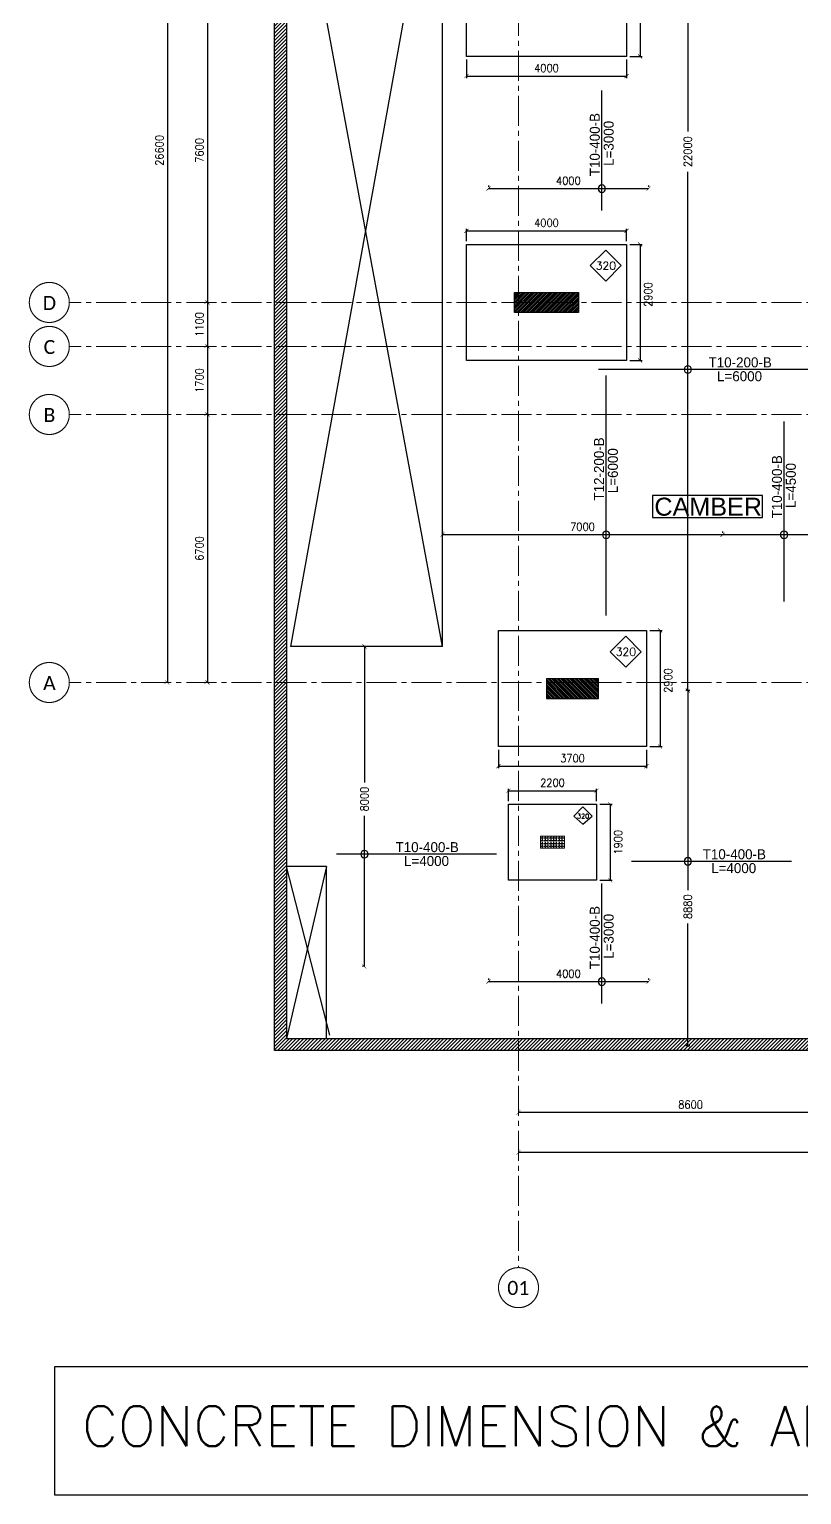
# Model space of a CAD drawing. Header units: millimetres. Extents: x -967280 to 3852, y 2833 to 1955156.
# Drawn here: x -653053 to -633752, y 466936 to 503565 of the extents above; entities that cross this region are included whole.
import ezdxf

# ---------------------------------------------------------------- set-up
doc = ezdxf.new("R2010")
doc.units = ezdxf.units.MM
doc.header["$LTSCALE"] = 1000
doc.header["$PDMODE"] = 35
doc.header["$PDSIZE"] = 25
for name, pattern in [('$0$DASHED2', [0.375, 0.25, -0.125]), ('Columns_Structural070816$0$CENTER2', [1.125, 0.75, -0.125, 0.125, -0.125]), ('HRZN_Line-Ptrn-Sold', [9144001.0, 9144000.0, -1])]:
    doc.linetypes.add(name, pattern=pattern)
for name, color, linetype in [('_N-DIM 3', 7, 'Continuous'), ('A-ANNO-TEXT-25', 7, 'Continuous'), ('B05-FIRST FLOOR PLAN$0$STR_ROOF RFT$0$S-SYMB', 30, 'Continuous'), ('R.C. footing', 4, 'Continuous'), ('S - BATH Hach', 1, 'Continuous'), ('S - col hach', 1, 'Continuous'), ('S - dot', 1, 'Continuous'), ('S -Beams', 2, 'Continuous'), ('S-TEXT', 2, 'Continuous'), ('SLAB', 210, 'Continuous'), ('st_cir_mesh', 2, 'Continuous')]:
    doc.layers.add(name, color=color, linetype=linetype)
for name, color, linetype, lineweight in [('A-AX-ATT-100', 7, 'HRZN_Line-Ptrn-Sold', 18), ('S - column', 6, 'Continuous', 60), ('ST-000-AXIS', 9, 'Columns_Structural070816$0$CENTER2', 9), ('ST-203-SLAB-TXT', 7, 'Continuous', 30), ('ST-RFT-BOT', 2, '$0$DASHED2', 30)]:
    doc.layers.add(name, color=color, linetype=linetype, lineweight=lineweight)
doc.styles.add('Arial', font='arial.ttf', dxfattribs={"height": 317.5})
doc.styles.add('B05-FIRST FLOOR PLAN$0$T25-100', font='STENCIL.shx', dxfattribs={"height": 250})
doc.styles.add('Calibri_2', font='calibri.ttf', dxfattribs={"height": 300})
doc.styles.add('ROMANC', font='romanc.shx')
doc.styles.add('TUNELNO', font='romans.shx', dxfattribs={"width": 0.9})
doc.dimstyles.new('Copy(2) of DSEC', dxfattribs={"dimtxt": 200, "dimasz": 100, "dimexe": 50, "dimexo": 80, "dimgap": 100, "dimtad": 1, "dimdec": 0, "dimrnd": 5, "dimzin": 0, "dimdsep": 46, "dimtxsty": 'TUNELNO', "dimblk": 'ARCHTICK', "dimcen": 0.09, "dimclrd": 1, "dimclre": 1, "dimclrt": 3, "dimadec": 0, "dimazin": 0, "dimtfac": 0.78125, "dimtdec": 0, "dimtix": 1, "dimtmove": 2, "dimatfit": 3, "dimldrblk": 'ARCHTICK', "dimfxl": 1, "dimtolj": 1, "dimtzin": 0, "dimarcsym": 0})

# ---------------------------------------------------------------- blocks, each defined once
blk = doc.blocks.new('_ArchTick')
at = {"color": 0, "linetype": 'ByBlock', "const_width": 0.15}
blk.add_lwpolyline([(-0.5, -0.5), (0.5, 0.5)], dxfattribs=at)
blk = doc.blocks.new('*D1046')
at = {"layer": '_N-DIM 3', "color": 1, "linetype": 'Continuous', "lineweight": -2, "ltscale": 30, "transparency": 16777216}
for p, q in [((-636550, 509038), (-636648, 509038)), ((-636598, 509038), (-636598, 501009)), ((-636598, 487037), (-636598, 500003)), ((-636550, 487037), (-636648, 487037))]:
    blk.add_line(p, q, dxfattribs=at)
at = {"layer": 'Defpoints', "color": 0, "linetype": 'Continuous', "ltscale": 30, "transparency": 16777216}
for p in [(-636470, 509038), (-636598, 487037), (-636470, 487037)]:
    blk.add_point(p, dxfattribs=at)
at = {"layer": '_N-DIM 3', "color": 1, "linetype": 'Continuous', "lineweight": -2, "ltscale": 30, "transparency": 16777216, "xscale": 100, "yscale": 100, "zscale": 100}
for p, rotation in [((-636598, 509038), 90), ((-636598, 487037), 270)]:
    blk.add_blockref('_ArchTick', p, dxfattribs=dict(at, rotation=rotation))
at = {"layer": '_N-DIM 3', "color": 3, "linetype": 'Continuous', "ltscale": 30, "transparency": 16777216, "insert": (-636598, 500506), "char_height": 200, "attachment_point": 5, "rotation": 90, "style": 'TUNELNO'}
blk.add_mtext('\\A1;22000', dxfattribs=at)
blk = doc.blocks.new('A$C46269fcd new')
at = {"layer": 'S - BATH Hach', "ltscale": 30, "transparency": 33554483}
h = blk.add_hatch(dxfattribs=at)
h.set_pattern_fill('ANSI31', color=1, scale=20)
h.set_pattern_definition([(45, (643184.17, -484711.8), (-44.9012806, 44.9012806), [])])
h.paths.add_polyline_path([(47835, 35800), (47835, -9200), (-6100, -9200), (-6100, 35800), (-5800, 35800), (-5800, -8900), (47535, -8900), (47535, 35800)])
at = {"layer": 'S - col hach', "true_color": 0xcd6928}
h = blk.add_hatch(dxfattribs=at)
h.set_pattern_fill('ANGLE', color=32, scale=10, angle=90)
h.set_pattern_definition([(90, (-414260.14, -510339.72), (-69.85, 4e-15), [50.8, -19.05]), (180, (-414260.14, -510339.72), (-9e-15, -69.85), [50.8, -19.05])])
h.paths.add_polyline_path([(550, -3843), (550, -4143), (1150, -4143), (1150, -3843)])
at = {"layer": 'R.C. footing', "color": 4, "ltscale": 30}
blk.add_lwpolyline([(47835, 35800), (47835, -9200), (-6100, -9200), (-6100, 35800), (-5800, 35800), (-5800, -8900), (47535, -8900), (47535, 35800)], close=True, dxfattribs=at)
at = {"layer": 'S - column', "lineweight": 15}
blk.add_lwpolyline([(550, -3843), (550, -4143), (1150, -4143), (1150, -3843)], close=True, dxfattribs=at)
blk = doc.blocks.new('FROM FOUNDATION TO UPPER LOWER BASEMENT_COLUMNS(new2)')
at = {"layer": 'S - col hach'}
h = blk.add_hatch(dxfattribs=at)
h.set_pattern_fill('ANSI31', color=256, scale=10)
h.set_pattern_definition([(45, (193250.144, -596912.31), (-22.4506403, 22.4506403), [])])
h.paths.add_polyline_path([(418399, 620190), (416799, 620190), (416799, 619690), (418399, 619690)])
h = blk.add_hatch(dxfattribs=at)
h.set_pattern_fill('ANSI31', color=256, scale=10, angle=-90)
h.set_pattern_definition([(315, (-789353.163, 834788.448), (22.4506403, 22.4506403), [])])
h.paths.add_polyline_path([(417599, 610040), (418899, 610040), (418899, 610540), (417599, 610540)])
at = {"layer": 'S - column', "lineweight": 15}
for points in [[(418399, 619690), (416799, 619690), (416799, 620190), (418399, 620190)], [(417599, 610040), (417599, 610540), (418899, 610540), (418899, 610040)]]:
    blk.add_lwpolyline(points, close=True, dxfattribs=at)
at = {"layer": 'ST-RFT-BOT', "color": 7, "linetype": 'Continuous', "ltscale": 30}
for points in [[(418399, 620190), (418399, 619690), (416799, 619690), (416799, 620190)], [(417599, 610540), (417599, 610040), (418899, 610040), (418899, 610540)]]:
    blk.add_lwpolyline(points, dxfattribs=at)
blk = doc.blocks.new('*D1095')
at = {"layer": '_N-DIM 3', "color": 1, "linetype": 'Continuous', "lineweight": -2, "ltscale": 30, "transparency": 16777216}
for p, q in [((-641329, 485557), (-641329, 485095)), ((-637629, 485557), (-637629, 485095)), ((-641329, 485145), (-637629, 485145))]:
    blk.add_line(p, q, dxfattribs=at)
at = {"layer": 'Defpoints', "color": 0, "linetype": 'Continuous', "ltscale": 30, "transparency": 16777216}
for p in [(-641329, 485637), (-637629, 485637), (-637629, 485145)]:
    blk.add_point(p, dxfattribs=at)
at = {"layer": '_N-DIM 3', "color": 1, "linetype": 'Continuous', "lineweight": -2, "ltscale": 30, "transparency": 16777216, "xscale": 100, "yscale": 100, "zscale": 100, "rotation": 180}
blk.add_blockref('_ArchTick', (-641329, 485145), dxfattribs=at)
at = {"layer": '_N-DIM 3', "color": 1, "linetype": 'Continuous', "lineweight": -2, "ltscale": 30, "transparency": 16777216, "xscale": 100, "yscale": 100, "zscale": 100}
blk.add_blockref('_ArchTick', (-637629, 485145), dxfattribs=at)
at = {"layer": '_N-DIM 3', "color": 3, "linetype": 'Continuous', "ltscale": 30, "transparency": 16777216, "insert": (-639479, 485345), "char_height": 200, "attachment_point": 5, "style": 'TUNELNO'}
blk.add_mtext('\\A1;3700', dxfattribs=at)
blk = doc.blocks.new('*D1412')
at = {"layer": '_N-DIM 3', "color": 1, "linetype": 'Continuous', "lineweight": -2, "ltscale": 30, "transparency": 16777216}
for p, q in [((-637549, 488537), (-637240, 488537)), ((-637290, 488537), (-637290, 485637)), ((-637549, 485637), (-637240, 485637))]:
    blk.add_line(p, q, dxfattribs=at)
at = {"layer": 'Defpoints', "color": 0, "linetype": 'Continuous', "ltscale": 30, "transparency": 16777216}
for p in [(-637629, 488537), (-637629, 485637), (-637290, 485637)]:
    blk.add_point(p, dxfattribs=at)
at = {"layer": '_N-DIM 3', "color": 1, "linetype": 'Continuous', "lineweight": -2, "ltscale": 30, "transparency": 16777216, "xscale": 100, "yscale": 100, "zscale": 100}
for p, rotation in [((-637290, 488537), 90), ((-637290, 485637), 270)]:
    blk.add_blockref('_ArchTick', p, dxfattribs=dict(at, rotation=rotation))
at = {"layer": '_N-DIM 3', "color": 3, "linetype": 'Continuous', "ltscale": 30, "transparency": 16777216, "insert": (-637090, 487287), "char_height": 200, "attachment_point": 5, "rotation": 90, "style": 'TUNELNO'}
blk.add_mtext('\\A1;2900', dxfattribs=at)
blk = doc.blocks.new('*D1413')
at = {"layer": '_N-DIM 3', "color": 1, "linetype": 'Continuous', "lineweight": -2, "ltscale": 30, "transparency": 16777216}
for p, q in [((-642129, 498267), (-642129, 498577)), ((-642129, 498527), (-638129, 498527)), ((-638129, 498267), (-638129, 498577))]:
    blk.add_line(p, q, dxfattribs=at)
at = {"layer": 'Defpoints', "color": 0, "linetype": 'Continuous', "ltscale": 30, "transparency": 16777216}
for p in [(-638129, 498527), (-642129, 498187), (-638129, 498187)]:
    blk.add_point(p, dxfattribs=at)
at = {"layer": '_N-DIM 3', "color": 1, "linetype": 'Continuous', "lineweight": -2, "ltscale": 30, "transparency": 16777216, "xscale": 100, "yscale": 100, "zscale": 100, "rotation": 180}
blk.add_blockref('_ArchTick', (-642129, 498527), dxfattribs=at)
at = {"layer": '_N-DIM 3', "color": 1, "linetype": 'Continuous', "lineweight": -2, "ltscale": 30, "transparency": 16777216, "xscale": 100, "yscale": 100, "zscale": 100}
blk.add_blockref('_ArchTick', (-638129, 498527), dxfattribs=at)
at = {"layer": '_N-DIM 3', "color": 3, "linetype": 'Continuous', "ltscale": 30, "transparency": 16777216, "insert": (-640129, 498727), "char_height": 200, "attachment_point": 5, "style": 'TUNELNO'}
blk.add_mtext('\\A1;4000', dxfattribs=at)
blk = doc.blocks.new('*D1414')
at = {"layer": '_N-DIM 3', "color": 1, "linetype": 'Continuous', "lineweight": -2, "ltscale": 30, "transparency": 16777216}
for p, q in [((-638049, 498187), (-637740, 498187)), ((-637790, 498187), (-637790, 495287)), ((-638049, 495287), (-637740, 495287))]:
    blk.add_line(p, q, dxfattribs=at)
at = {"layer": 'Defpoints', "color": 0, "linetype": 'Continuous', "ltscale": 30, "transparency": 16777216}
for p in [(-638129, 498187), (-638129, 495287), (-637790, 495287)]:
    blk.add_point(p, dxfattribs=at)
at = {"layer": '_N-DIM 3', "color": 1, "linetype": 'Continuous', "lineweight": -2, "ltscale": 30, "transparency": 16777216, "xscale": 100, "yscale": 100, "zscale": 100}
for p, rotation in [((-637790, 498187), 90), ((-637790, 495287), 270)]:
    blk.add_blockref('_ArchTick', p, dxfattribs=dict(at, rotation=rotation))
at = {"layer": '_N-DIM 3', "color": 3, "linetype": 'Continuous', "ltscale": 30, "transparency": 16777216, "insert": (-637590, 496937), "char_height": 200, "attachment_point": 5, "rotation": 90, "style": 'TUNELNO'}
blk.add_mtext('\\A1;2900', dxfattribs=at)
blk = doc.blocks.new('*D1096')
at = {"layer": '_N-DIM 3', "color": 1, "linetype": 'Continuous', "lineweight": -2, "ltscale": 30, "transparency": 16777216}
for p, q in [((-642129, 502807), (-642129, 502346)), ((-638129, 502807), (-638129, 502346)), ((-642129, 502396), (-638129, 502396))]:
    blk.add_line(p, q, dxfattribs=at)
at = {"layer": 'Defpoints', "color": 0, "linetype": 'Continuous', "ltscale": 30, "transparency": 16777216}
for p in [(-642129, 502887), (-638129, 502887), (-638129, 502396)]:
    blk.add_point(p, dxfattribs=at)
at = {"layer": '_N-DIM 3', "color": 1, "linetype": 'Continuous', "lineweight": -2, "ltscale": 30, "transparency": 16777216, "xscale": 100, "yscale": 100, "zscale": 100, "rotation": 180}
blk.add_blockref('_ArchTick', (-642129, 502396), dxfattribs=at)
at = {"layer": '_N-DIM 3', "color": 1, "linetype": 'Continuous', "lineweight": -2, "ltscale": 30, "transparency": 16777216, "xscale": 100, "yscale": 100, "zscale": 100}
blk.add_blockref('_ArchTick', (-638129, 502396), dxfattribs=at)
at = {"layer": '_N-DIM 3', "color": 3, "linetype": 'Continuous', "ltscale": 30, "transparency": 16777216, "insert": (-640129, 502596), "char_height": 200, "attachment_point": 5, "style": 'TUNELNO'}
blk.add_mtext('\\A1;4000', dxfattribs=at)
blk = doc.blocks.new('*D1415')
at = {"layer": '_N-DIM 3', "color": 1, "linetype": 'Continuous', "lineweight": -2, "ltscale": 30, "transparency": 16777216}
for p, q in [((-638049, 505787), (-637740, 505787)), ((-637790, 505787), (-637790, 502887)), ((-638049, 502887), (-637740, 502887))]:
    blk.add_line(p, q, dxfattribs=at)
at = {"layer": 'Defpoints', "color": 0, "linetype": 'Continuous', "ltscale": 30, "transparency": 16777216}
for p in [(-638129, 505787), (-638129, 502887), (-637790, 502887)]:
    blk.add_point(p, dxfattribs=at)
at = {"layer": '_N-DIM 3', "color": 1, "linetype": 'Continuous', "lineweight": -2, "ltscale": 30, "transparency": 16777216, "xscale": 100, "yscale": 100, "zscale": 100}
for p, rotation in [((-637790, 505787), 90), ((-637790, 502887), 270)]:
    blk.add_blockref('_ArchTick', p, dxfattribs=dict(at, rotation=rotation))
at = {"layer": '_N-DIM 3', "color": 3, "linetype": 'Continuous', "ltscale": 30, "transparency": 16777216, "insert": (-637590, 504537), "char_height": 200, "attachment_point": 5, "rotation": 90, "style": 'TUNELNO'}
blk.add_mtext('\\A1;2900', dxfattribs=at)
blk = doc.blocks.new('*D1416')
at = {"layer": '_N-DIM 3', "color": 1, "linetype": 'Continuous', "lineweight": -2, "ltscale": 30, "transparency": 16777216}
for p, q in [((-641079, 484274), (-641079, 484583)), ((-641079, 484533), (-638879, 484533)), ((-638879, 484274), (-638879, 484583))]:
    blk.add_line(p, q, dxfattribs=at)
at = {"layer": 'Defpoints', "color": 0, "linetype": 'Continuous', "ltscale": 30, "transparency": 16777216}
for p in [(-638879, 484533), (-641079, 484194), (-638879, 484194)]:
    blk.add_point(p, dxfattribs=at)
at = {"layer": '_N-DIM 3', "color": 1, "linetype": 'Continuous', "lineweight": -2, "ltscale": 30, "transparency": 16777216, "xscale": 100, "yscale": 100, "zscale": 100, "rotation": 180}
blk.add_blockref('_ArchTick', (-641079, 484533), dxfattribs=at)
at = {"layer": '_N-DIM 3', "color": 1, "linetype": 'Continuous', "lineweight": -2, "ltscale": 30, "transparency": 16777216, "xscale": 100, "yscale": 100, "zscale": 100}
blk.add_blockref('_ArchTick', (-638879, 484533), dxfattribs=at)
at = {"layer": '_N-DIM 3', "color": 3, "linetype": 'Continuous', "ltscale": 30, "transparency": 16777216, "insert": (-639979, 484733), "char_height": 200, "attachment_point": 5, "style": 'TUNELNO'}
blk.add_mtext('\\A1;2200', dxfattribs=at)
blk = doc.blocks.new('*D1417')
at = {"layer": '_N-DIM 3', "color": 1, "linetype": 'Continuous', "lineweight": -2, "ltscale": 30, "transparency": 16777216}
for p, q in [((-638799, 484194), (-638490, 484194)), ((-638540, 484194), (-638540, 482294)), ((-638799, 482294), (-638490, 482294))]:
    blk.add_line(p, q, dxfattribs=at)
at = {"layer": 'Defpoints', "color": 0, "linetype": 'Continuous', "ltscale": 30, "transparency": 16777216}
for p in [(-638879, 484194), (-638879, 482294), (-638540, 482294)]:
    blk.add_point(p, dxfattribs=at)
at = {"layer": '_N-DIM 3', "color": 1, "linetype": 'Continuous', "lineweight": -2, "ltscale": 30, "transparency": 16777216, "xscale": 100, "yscale": 100, "zscale": 100}
for p, rotation in [((-638540, 484194), 90), ((-638540, 482294), 270)]:
    blk.add_blockref('_ArchTick', p, dxfattribs=dict(at, rotation=rotation))
at = {"layer": '_N-DIM 3', "color": 3, "linetype": 'Continuous', "ltscale": 30, "transparency": 16777216, "insert": (-638340, 483244), "char_height": 200, "attachment_point": 5, "rotation": 90, "style": 'TUNELNO'}
blk.add_mtext('\\A1;1900', dxfattribs=at)
blk = doc.blocks.new('*D1115')
at = {"layer": '_N-DIM 3', "color": 1, "linetype": 'Continuous', "lineweight": -2, "ltscale": 30, "transparency": 16777216}
for p, q in [((-636550, 487037), (-636648, 487037)), ((-636598, 487037), (-636598, 482050)), ((-636598, 478159), (-636598, 481215)), ((-636550, 478159), (-636648, 478159))]:
    blk.add_line(p, q, dxfattribs=at)
at = {"layer": 'Defpoints', "color": 0, "linetype": 'Continuous', "ltscale": 30, "transparency": 16777216}
for p in [(-636470, 487037), (-636598, 478159), (-636470, 478159)]:
    blk.add_point(p, dxfattribs=at)
at = {"layer": '_N-DIM 3', "color": 1, "linetype": 'Continuous', "lineweight": -2, "ltscale": 30, "transparency": 16777216, "xscale": 100, "yscale": 100, "zscale": 100}
for p, rotation in [((-636598, 487037), 90), ((-636598, 478159), 270)]:
    blk.add_blockref('_ArchTick', p, dxfattribs=dict(at, rotation=rotation))
at = {"layer": '_N-DIM 3', "color": 3, "linetype": 'Continuous', "ltscale": 30, "transparency": 16777216, "insert": (-636598, 481632), "char_height": 200, "attachment_point": 5, "rotation": 90, "style": 'TUNELNO'}
blk.add_mtext('\\A1;8880', dxfattribs=at)
blk = doc.blocks.new('*D1117')
at = {"layer": '_N-DIM 3', "color": 1, "linetype": 'Continuous', "lineweight": -2, "ltscale": 30, "transparency": 16777216}
for p, q in [((-644709, 488137), (-644729, 488137)), ((-644679, 488137), (-644679, 484740)), ((-644679, 480137), (-644679, 483906)), ((-644709, 480137), (-644729, 480137))]:
    blk.add_line(p, q, dxfattribs=at)
at = {"layer": 'Defpoints', "color": 0, "linetype": 'Continuous', "ltscale": 30, "transparency": 16777216}
for p in [(-644679, 488137), (-644629, 488137), (-644629, 480137)]:
    blk.add_point(p, dxfattribs=at)
at = {"layer": '_N-DIM 3', "color": 1, "linetype": 'Continuous', "lineweight": -2, "ltscale": 30, "transparency": 16777216, "xscale": 100, "yscale": 100, "zscale": 100}
for p, rotation in [((-644679, 488137), 90), ((-644679, 480137), 270)]:
    blk.add_blockref('_ArchTick', p, dxfattribs=dict(at, rotation=rotation))
at = {"layer": '_N-DIM 3', "color": 3, "linetype": 'Continuous', "ltscale": 30, "transparency": 16777216, "insert": (-644679, 484323), "char_height": 200, "attachment_point": 5, "rotation": 90, "style": 'TUNELNO'}
blk.add_mtext('\\A1;8000', dxfattribs=at)
blk = doc.blocks.new('*D1121')
at = {"layer": '_N-DIM 3', "color": 1, "linetype": 'Continuous', "lineweight": -2, "ltscale": 30, "transparency": 16777216}
for p, q in [((-635729, 491010), (-635729, 490980)), ((-629729, 490930), (-635729, 490930)), ((-629729, 491010), (-629729, 490980))]:
    blk.add_line(p, q, dxfattribs=at)
at = {"layer": 'Defpoints', "color": 0, "linetype": 'Continuous', "ltscale": 30, "transparency": 16777216}
for p in [(-635729, 490930), (-635729, 490930), (-629729, 490930)]:
    blk.add_point(p, dxfattribs=at)
at = {"layer": '_N-DIM 3', "color": 1, "linetype": 'Continuous', "lineweight": -2, "ltscale": 30, "transparency": 16777216, "xscale": 100, "yscale": 100, "zscale": 100, "rotation": 180}
blk.add_blockref('_ArchTick', (-635729, 490930), dxfattribs=at)
at = {"layer": '_N-DIM 3', "color": 1, "linetype": 'Continuous', "lineweight": -2, "ltscale": 30, "transparency": 16777216, "xscale": 100, "yscale": 100, "zscale": 100}
blk.add_blockref('_ArchTick', (-629729, 490930), dxfattribs=at)
at = {"layer": '_N-DIM 3', "color": 3, "linetype": 'Continuous', "ltscale": 30, "transparency": 16777216, "insert": (-632729, 491130), "char_height": 200, "attachment_point": 5, "style": 'TUNELNO'}
blk.add_mtext('\\A1;6000', dxfattribs=at)
blk = doc.blocks.new('*D1122')
at = {"layer": '_N-DIM 3', "color": 1, "linetype": 'Continuous', "lineweight": -2, "ltscale": 30, "transparency": 16777216}
for p, q in [((-642729, 491010), (-642729, 490980)), ((-635729, 490930), (-642729, 490930)), ((-635729, 491010), (-635729, 490980))]:
    blk.add_line(p, q, dxfattribs=at)
at = {"layer": 'Defpoints', "color": 0, "linetype": 'Continuous', "ltscale": 30, "transparency": 16777216}
for p in [(-642729, 490930), (-642729, 490930), (-635729, 490930)]:
    blk.add_point(p, dxfattribs=at)
at = {"layer": '_N-DIM 3', "color": 1, "linetype": 'Continuous', "lineweight": -2, "ltscale": 30, "transparency": 16777216, "xscale": 100, "yscale": 100, "zscale": 100, "rotation": 180}
blk.add_blockref('_ArchTick', (-642729, 490930), dxfattribs=at)
at = {"layer": '_N-DIM 3', "color": 1, "linetype": 'Continuous', "lineweight": -2, "ltscale": 30, "transparency": 16777216, "xscale": 100, "yscale": 100, "zscale": 100}
blk.add_blockref('_ArchTick', (-635729, 490930), dxfattribs=at)
at = {"layer": '_N-DIM 3', "color": 3, "linetype": 'Continuous', "ltscale": 30, "transparency": 16777216, "insert": (-639229, 491130), "char_height": 200, "attachment_point": 5, "style": 'TUNELNO'}
blk.add_mtext('\\A1;7000', dxfattribs=at)
blk = doc.blocks.new('*D1123')
at = {"layer": '_N-DIM 3', "color": 1, "linetype": 'Continuous', "lineweight": -2, "ltscale": 30, "transparency": 16777216}
for p, q in [((-641582, 499661), (-641582, 499631)), ((-637582, 499661), (-637582, 499631)), ((-637582, 499581), (-641582, 499581))]:
    blk.add_line(p, q, dxfattribs=at)
at = {"layer": 'Defpoints', "color": 0, "linetype": 'Continuous', "ltscale": 30, "transparency": 16777216}
for p in [(-641582, 499581), (-641582, 499581), (-637582, 499581)]:
    blk.add_point(p, dxfattribs=at)
at = {"layer": '_N-DIM 3', "color": 1, "linetype": 'Continuous', "lineweight": -2, "ltscale": 30, "transparency": 16777216, "xscale": 100, "yscale": 100, "zscale": 100, "rotation": 180}
blk.add_blockref('_ArchTick', (-641582, 499581), dxfattribs=at)
at = {"layer": '_N-DIM 3', "color": 1, "linetype": 'Continuous', "lineweight": -2, "ltscale": 30, "transparency": 16777216, "xscale": 100, "yscale": 100, "zscale": 100}
blk.add_blockref('_ArchTick', (-637582, 499581), dxfattribs=at)
at = {"layer": '_N-DIM 3', "color": 3, "linetype": 'Continuous', "ltscale": 30, "transparency": 16777216, "insert": (-639582, 499781), "char_height": 200, "attachment_point": 5, "style": 'TUNELNO'}
blk.add_mtext('\\A1;4000', dxfattribs=at)
blk = doc.blocks.new('*D1124')
at = {"layer": '_N-DIM 3', "color": 1, "linetype": 'Continuous', "lineweight": -2, "ltscale": 30, "transparency": 16777216}
for p, q in [((-641582, 479839), (-641582, 479809)), ((-637582, 479759), (-641582, 479759)), ((-637582, 479839), (-637582, 479809))]:
    blk.add_line(p, q, dxfattribs=at)
at = {"layer": 'Defpoints', "color": 0, "linetype": 'Continuous', "ltscale": 30, "transparency": 16777216}
for p in [(-641582, 479759), (-641582, 479759), (-637582, 479759)]:
    blk.add_point(p, dxfattribs=at)
at = {"layer": '_N-DIM 3', "color": 1, "linetype": 'Continuous', "lineweight": -2, "ltscale": 30, "transparency": 16777216, "xscale": 100, "yscale": 100, "zscale": 100, "rotation": 180}
blk.add_blockref('_ArchTick', (-641582, 479759), dxfattribs=at)
at = {"layer": '_N-DIM 3', "color": 1, "linetype": 'Continuous', "lineweight": -2, "ltscale": 30, "transparency": 16777216, "xscale": 100, "yscale": 100, "zscale": 100}
blk.add_blockref('_ArchTick', (-637582, 479759), dxfattribs=at)
at = {"layer": '_N-DIM 3', "color": 3, "linetype": 'Continuous', "ltscale": 30, "transparency": 16777216, "insert": (-639582, 479959), "char_height": 200, "attachment_point": 5, "style": 'TUNELNO'}
blk.add_mtext('\\A1;4000', dxfattribs=at)
blk = doc.blocks.new('Grid - HRZN_G-Datm-Grid-Head-1554275-FIRST FLOOR FFL_1_')
at = {"layer": 'A-AX-ATT-100'}
blk.add_circle((0, 0), 5, dxfattribs=at)
blk = doc.blocks.new('*D1508')
at = {"layer": '_N-DIM 3', "color": 1, "linetype": 'Continuous', "lineweight": -2, "ltscale": 30, "transparency": 16777216}
for p, q in [((509045, 727540), (509075, 727540)), ((509125, 727540), (509125, 719940)), ((509045, 719940), (509075, 719940))]:
    blk.add_line(p, q, dxfattribs=at)
at = {"layer": 'Defpoints', "color": 0, "linetype": 'Continuous', "ltscale": 30, "transparency": 16777216}
for p in [(509125, 727540), (509125, 719940), (509125, 719940)]:
    blk.add_point(p, dxfattribs=at)
at = {"layer": '_N-DIM 3', "color": 1, "linetype": 'Continuous', "lineweight": -2, "ltscale": 30, "transparency": 16777216, "xscale": 100, "yscale": 100, "zscale": 100}
for p, rotation in [((509125, 727540), 90), ((509125, 719940), 270)]:
    blk.add_blockref('_ArchTick', p, dxfattribs=dict(at, rotation=rotation))
at = {"layer": '_N-DIM 3', "color": 3, "linetype": 'Continuous', "ltscale": 30, "transparency": 16777216, "insert": (508925, 723740), "char_height": 200, "attachment_point": 5, "rotation": 90, "style": 'TUNELNO'}
blk.add_mtext('\\A1;7600', dxfattribs=at)
blk = doc.blocks.new('*D1509')
at = {"layer": '_N-DIM 3', "color": 1, "linetype": 'Continuous', "lineweight": -2, "ltscale": 30, "transparency": 16777216}
for p, q in [((509045, 719940), (509075, 719940)), ((509125, 719940), (509125, 718840)), ((509045, 718840), (509075, 718840))]:
    blk.add_line(p, q, dxfattribs=at)
at = {"layer": 'Defpoints', "color": 0, "linetype": 'Continuous', "ltscale": 30, "transparency": 16777216}
for p in [(509125, 719940), (509125, 718840), (509125, 718840)]:
    blk.add_point(p, dxfattribs=at)
at = {"layer": '_N-DIM 3', "color": 1, "linetype": 'Continuous', "lineweight": -2, "ltscale": 30, "transparency": 16777216, "xscale": 100, "yscale": 100, "zscale": 100}
for p, rotation in [((509125, 719940), 90), ((509125, 718840), 270)]:
    blk.add_blockref('_ArchTick', p, dxfattribs=dict(at, rotation=rotation))
at = {"layer": '_N-DIM 3', "color": 3, "linetype": 'Continuous', "ltscale": 30, "transparency": 16777216, "insert": (508925, 719390), "char_height": 200, "attachment_point": 5, "rotation": 90, "style": 'TUNELNO'}
blk.add_mtext('\\A1;1100', dxfattribs=at)
blk = doc.blocks.new('*D1510')
at = {"layer": '_N-DIM 3', "color": 1, "linetype": 'Continuous', "lineweight": -2, "ltscale": 30, "transparency": 16777216}
for p, q in [((509045, 718840), (509075, 718840)), ((509125, 718840), (509125, 717140)), ((509045, 717140), (509075, 717140))]:
    blk.add_line(p, q, dxfattribs=at)
at = {"layer": 'Defpoints', "color": 0, "linetype": 'Continuous', "ltscale": 30, "transparency": 16777216}
for p in [(509125, 718840), (509125, 717140), (509125, 717140)]:
    blk.add_point(p, dxfattribs=at)
at = {"layer": '_N-DIM 3', "color": 1, "linetype": 'Continuous', "lineweight": -2, "ltscale": 30, "transparency": 16777216, "xscale": 100, "yscale": 100, "zscale": 100}
for p, rotation in [((509125, 718840), 90), ((509125, 717140), 270)]:
    blk.add_blockref('_ArchTick', p, dxfattribs=dict(at, rotation=rotation))
at = {"layer": '_N-DIM 3', "color": 3, "linetype": 'Continuous', "ltscale": 30, "transparency": 16777216, "insert": (508925, 717990), "char_height": 200, "attachment_point": 5, "rotation": 90, "style": 'TUNELNO'}
blk.add_mtext('\\A1;1700', dxfattribs=at)
blk = doc.blocks.new('*D1511')
at = {"layer": '_N-DIM 3', "color": 1, "linetype": 'Continuous', "lineweight": -2, "ltscale": 30, "transparency": 16777216}
for p, q in [((509045, 717140), (509075, 717140)), ((509125, 717140), (509125, 710440)), ((509045, 710440), (509075, 710440))]:
    blk.add_line(p, q, dxfattribs=at)
at = {"layer": 'Defpoints', "color": 0, "linetype": 'Continuous', "ltscale": 30, "transparency": 16777216}
for p in [(509125, 717140), (509125, 710440), (509125, 710440)]:
    blk.add_point(p, dxfattribs=at)
at = {"layer": '_N-DIM 3', "color": 1, "linetype": 'Continuous', "lineweight": -2, "ltscale": 30, "transparency": 16777216, "xscale": 100, "yscale": 100, "zscale": 100}
for p, rotation in [((509125, 717140), 90), ((509125, 710440), 270)]:
    blk.add_blockref('_ArchTick', p, dxfattribs=dict(at, rotation=rotation))
at = {"layer": '_N-DIM 3', "color": 3, "linetype": 'Continuous', "ltscale": 30, "transparency": 16777216, "insert": (508925, 713790), "char_height": 200, "attachment_point": 5, "rotation": 90, "style": 'TUNELNO'}
blk.add_mtext('\\A1;6700', dxfattribs=at)
blk = doc.blocks.new('*D1512')
at = {"layer": '_N-DIM 3', "color": 1, "linetype": 'Continuous', "lineweight": -2, "ltscale": 30, "transparency": 16777216}
for p, q in [((508045, 737040), (508075, 737040)), ((508125, 737040), (508125, 710440)), ((508045, 710440), (508075, 710440))]:
    blk.add_line(p, q, dxfattribs=at)
at = {"layer": 'Defpoints', "color": 0, "linetype": 'Continuous', "ltscale": 30, "transparency": 16777216}
for p in [(508125, 737040), (508125, 710440), (508125, 710440)]:
    blk.add_point(p, dxfattribs=at)
at = {"layer": '_N-DIM 3', "color": 1, "linetype": 'Continuous', "lineweight": -2, "ltscale": 30, "transparency": 16777216, "xscale": 100, "yscale": 100, "zscale": 100}
for p, rotation in [((508125, 737040), 90), ((508125, 710440), 270)]:
    blk.add_blockref('_ArchTick', p, dxfattribs=dict(at, rotation=rotation))
at = {"layer": '_N-DIM 3', "color": 3, "linetype": 'Continuous', "ltscale": 30, "transparency": 16777216, "insert": (507925, 723740), "char_height": 200, "attachment_point": 5, "rotation": 90, "style": 'TUNELNO'}
blk.add_mtext('\\A1;26600', dxfattribs=at)
blk = doc.blocks.new('*D1519')
at = {"layer": '_N-DIM 3', "color": 1, "linetype": 'Continuous', "lineweight": -2, "ltscale": 30, "transparency": 16777216}
for p, q in [((516899, 699769), (516899, 699739)), ((525499, 699689), (516899, 699689)), ((525499, 699769), (525499, 699739))]:
    blk.add_line(p, q, dxfattribs=at)
at = {"layer": 'Defpoints', "color": 0, "linetype": 'Continuous', "ltscale": 30, "transparency": 16777216}
for p in [(516899, 699689), (516899, 699689), (525499, 699689)]:
    blk.add_point(p, dxfattribs=at)
at = {"layer": '_N-DIM 3', "color": 1, "linetype": 'Continuous', "lineweight": -2, "ltscale": 30, "transparency": 16777216, "xscale": 100, "yscale": 100, "zscale": 100, "rotation": 180}
blk.add_blockref('_ArchTick', (516899, 699689), dxfattribs=at)
at = {"layer": '_N-DIM 3', "color": 1, "linetype": 'Continuous', "lineweight": -2, "ltscale": 30, "transparency": 16777216, "xscale": 100, "yscale": 100, "zscale": 100}
blk.add_blockref('_ArchTick', (525499, 699689), dxfattribs=at)
at = {"layer": '_N-DIM 3', "color": 3, "linetype": 'Continuous', "ltscale": 30, "transparency": 16777216, "insert": (521199, 699889), "char_height": 200, "attachment_point": 5, "style": 'TUNELNO'}
blk.add_mtext('\\A1;8600', dxfattribs=at)
blk = doc.blocks.new('*D1520')
at = {"layer": '_N-DIM 3', "color": 1, "linetype": 'Continuous', "lineweight": -2, "ltscale": 30, "transparency": 16777216}
for p, q in [((516899, 698769), (516899, 698739)), ((563099, 698689), (516899, 698689)), ((563099, 698769), (563099, 698739))]:
    blk.add_line(p, q, dxfattribs=at)
at = {"layer": 'Defpoints', "color": 0, "linetype": 'Continuous', "ltscale": 30, "transparency": 16777216}
for p in [(516899, 698689), (516899, 698689), (563099, 698689)]:
    blk.add_point(p, dxfattribs=at)
at = {"layer": '_N-DIM 3', "color": 1, "linetype": 'Continuous', "lineweight": -2, "ltscale": 30, "transparency": 16777216, "xscale": 100, "yscale": 100, "zscale": 100, "rotation": 180}
blk.add_blockref('_ArchTick', (516899, 698689), dxfattribs=at)
at = {"layer": '_N-DIM 3', "color": 1, "linetype": 'Continuous', "lineweight": -2, "ltscale": 30, "transparency": 16777216, "xscale": 100, "yscale": 100, "zscale": 100}
blk.add_blockref('_ArchTick', (563099, 698689), dxfattribs=at)
at = {"layer": '_N-DIM 3', "color": 3, "linetype": 'Continuous', "ltscale": 30, "transparency": 16777216, "insert": (539999, 698889), "char_height": 200, "attachment_point": 5, "style": 'TUNELNO'}
blk.add_mtext('\\A1;46200', dxfattribs=at)
blk = doc.blocks.new('AXES-00')
at = {"layer": 'ST-000-AXIS'}
for p, q in [((516898.9, 750979.6), (516898.9, 695813.8)), ((575723.2, 719939.7), (505674.3, 719939.7)), ((575723.2, 718839.7), (505674.3, 718839.7)), ((575723.2, 717139.7), (505674.3, 717139.7)), ((575723.2, 710439.7), (505674.3, 710439.7))]:
    blk.add_line(p, q, dxfattribs=at)
at = {"layer": 'A-AX-ATT-100', "xscale": 100.0000000000001, "yscale": 100.0000000000001, "zscale": 100.0000000000001, "rotation": 90}
for p in [(505174.3, 719939.7), (505174.3, 718839.7), (505174.3, 717139.7), (505174.3, 710439.7)]:
    blk.add_blockref('Grid - HRZN_G-Datm-Grid-Head-1554275-FIRST FLOOR FFL_1_', p, dxfattribs=at)
at = {"layer": 'st_cir_mesh', "xscale": 99.99999999999993, "yscale": 99.99999999999993, "zscale": 99.99999999999993, "rotation": 180}
blk.add_blockref('Grid - HRZN_G-Datm-Grid-Head-1554275-FIRST FLOOR FFL_1_', (516898.9, 695313.8), dxfattribs=at)
at = {"layer": 'A-AX-ATT-100', "linetype": 'Continuous', "lineweight": 13, "char_height": 350, "attachment_point": 1, "style": 'Calibri_2'}
for s, insert, width in [('D', (505008.7, 720101), 408.861), ('C', (505031.7, 719001), 352.742), ('B', (505028.2, 717301), 360.759), ('A', (505018.7, 710601), 384.81), ('01', (516618, 695481.8), 673.417)]:
    blk.add_mtext(s, dxfattribs=dict(at, insert=insert, width=width))
at = {"layer": '_N-DIM 3', "color": 3, "linetype": 'Continuous', "ltscale": 30}
for base, p1, p2, picture, middle in [((508125, 710439.7), (508125, 737039.7), (508125, 710439.7), '*D1512', (507925, 723739.7)), ((509125, 719939.7), (509125, 727539.7), (509125, 719939.7), '*D1508', (508925, 723739.7)), ((509125, 718839.7), (509125, 719939.7), (509125, 718839.7), '*D1509', (508925, 719389.7)), ((509125, 717139.7), (509125, 718839.7), (509125, 717139.7), '*D1510', (508925, 717989.7)), ((509125, 710439.7), (509125, 717139.7), (509125, 710439.7), '*D1511', (508925, 713789.7))]:
    dim = blk.add_linear_dim(base=base, p1=p1, p2=p2, angle=90, dimstyle='Copy(2) of DSEC', dxfattribs=at)
    dim.commit()
    dim.dimension.update_dxf_attribs({"geometry": picture, "text_midpoint": middle})
for base, p1, p2, picture, middle in [((516898.9, 699688.7), (525498.9, 699688.7), (516898.9, 699688.7), '*D1519', (521198.9, 699888.7)), ((516898.9, 698688.7), (563098.9, 698688.7), (516898.9, 698688.7), '*D1520', (539998.9, 698888.7))]:
    dim = blk.add_linear_dim(base=base, p1=p1, p2=p2, dimstyle='Copy(2) of DSEC', dxfattribs=at)
    dim.commit()
    dim.dimension.update_dxf_attribs({"geometry": picture, "text_midpoint": middle})

msp = doc.modelspace()

# ---------------------------------------------------------------- linework, layer by layer
at = {"layer": 'B05-FIRST FLOOR PLAN$0$STR_ROOF RFT$0$S-SYMB', "extrusion": (0, 0, -1)}
for centre in [(638744.3, 499580.6), (636598.1, 495061.8), (638639, 490930), (634191.8, 490930), (644678.7, 482944.5), (636598.1, 482766.4), (638744.3, 479759)]:
    msp.add_circle(centre, 92.8, dxfattribs=at)
at = {"layer": 'S - dot'}
for p, q in [((-642728.7, 488137.4), (-646628.7, 509237.4)), ((-642728.7, 509237.4), (-646528.7, 488137.4)), ((-645628.7, 482637.4), (-646628.7, 478337.4)), ((-645539.5, 478425.9), (-646628.7, 482637.4))]:
    msp.add_line(p, q, dxfattribs=at)
msp.add_lwpolyline([(-645628.7, 482637.4), (-646628.7, 482637.4), (-646628.7, 478337.4), (-645628.7, 478337.4)], close=True, dxfattribs=at)
at = {"layer": 'S -Beams'}
for q in [(-642728.7, 509237.4), (-646528.7, 488137.4)]:
    msp.add_line((-642728.7, 488137.4), q, dxfattribs=at)
msp.add_lwpolyline([(-652423.9, 466935.6), (-573598.7, 466935.6), (-573598.7, 470128.3), (-652423.9, 470128.3)], close=True, dxfattribs=at)
at = {"layer": 'S-TEXT', "color": 7, "true_color": 0xffffff}
for points in [[(-638648.9, 497269.6), (-638261.8, 497656.8), (-638648.9, 498043.9), (-639036.1, 497656.8)], [(-638148.9, 487619.6), (-637761.8, 488006.8), (-638148.9, 488393.9), (-638536.1, 488006.8)], [(-639217.2, 483695.6), (-638984.9, 483897.9), (-639217.2, 484130.2), (-639449.5, 483897.9)]]:
    msp.add_lwpolyline(points, close=True, dxfattribs=at)
at = {"layer": 'S-TEXT', "color": 3}
msp.add_lwpolyline([(-637476.3, 491364.9), (-634728.4, 491364.9), (-634728.4, 491908.9), (-637476.3, 491908.9)], close=True, dxfattribs=at)
at = {"layer": 'SLAB', "color": 2, "linetype": 'Continuous', "ltscale": 30}
for points in [[(-642128.7, 505787.4), (-638128.7, 505787.4), (-638128.7, 502887.4), (-642128.7, 502887.4)], [(-642128.7, 498187.4), (-638128.7, 498187.4), (-638128.7, 495287.4), (-642128.7, 495287.4)], [(-641328.7, 488537.4), (-637628.7, 488537.4), (-637628.7, 485637.4), (-641328.7, 485637.4)], [(-641078.7, 484194.1), (-638878.7, 484194.1), (-638878.7, 482294.1), (-641078.7, 482294.1)]]:
    msp.add_lwpolyline(points, close=True, dxfattribs=at)
at = {"layer": 'ST-RFT-BOT', "ltscale": 30}
for p, q in [((-638744.3, 499037.4), (-638744.3, 502037.4)), ((-632828.7, 495061.8), (-638828.7, 495061.8)), ((-638639, 488912.4), (-638639, 494912.4)), ((-634191.8, 489262.4), (-634191.8, 493762.4)), ((-641378.7, 482944.5), (-645378.7, 482944.5)), ((-634003.7, 482766.4), (-638003.7, 482766.4)), ((-638744.3, 479215.7), (-638744.3, 482215.7))]:
    msp.add_line(p, q, dxfattribs=at)

# ---------------------------------------------------------------- block references
at = {"layer": 'S - column', "color": 7, "true_color": 0xffffff}
msp.add_blockref('A$C46269fcd new', (-640828.7, 487237.4), dxfattribs=at)
at = {"layer": 'S - column'}
msp.add_blockref('FROM FOUNDATION TO UPPER LOWER BASEMENT_COLUMNS(new2)', (-1057727.6, -123202.4), dxfattribs=at)
at = {"layer": 'S -Beams'}
msp.add_blockref('AXES-00', (-1157727.6, -223202.4), dxfattribs=at)

# ---------------------------------------------------------------- texts
at = {"layer": 'A-ANNO-TEXT-25', "insert": (-652423.9, 469151.2), "char_height": 1000, "attachment_point": 1, "style": 'ROMANC'}
msp.add_mtext_dynamic_manual_height_columns('{\\Fsimplex|c0; CONCRETE DIMENSION & ADDITIONAL BOTTOM REINFORCEMENT PLAN FOR LOWER BASEMENT CEILING }', width=82487.138, gutter_width=8268.9, heights=[0], dxfattribs=at)
at = {"layer": 'S-TEXT', "color": 3, "attachment_point": 1, "style": 'ROMANC'}
for width, gutter_width, insert, char_height in [(592857.868, 980, (-638895.4, 497752.8), 196), (592857.868, 980, (-638395.4, 488102.8), 196), (355714.721, 588, (-639365, 483955.5), 117.6)]:
    msp.add_mtext_dynamic_manual_height_columns('320', width=width, gutter_width=gutter_width, heights=[0], dxfattribs=dict(at, insert=insert, char_height=char_height))
at = {"layer": 'S-TEXT', "color": 3, "insert": (-636088.4, 491629.3), "char_height": 450.01, "attachment_point": 5, "style": 'Arial'}
msp.add_mtext('\\A1;CAMBER', dxfattribs=at)
at = {"layer": 'ST-203-SLAB-TXT', "style": 'B05-FIRST FLOOR PLAN$0$T25-100'}
for s, p in [('T10-400-B', (-638797.1, 499893.1)), ('L=3000', (-638450.7, 500151.7)), ('T12-200-B', (-638691.8, 491785.8)), ('L=6000', (-638345.4, 491969.4)), ('T10-400-B', (-634244.6, 491340.8)), ('L=4500', (-633898.2, 491599.4)), ('T10-400-B', (-638797.1, 480071.5)), ('L=3000', (-638450.7, 480330.1))]:
    msp.add_text(s, height=250, rotation=90, dxfattribs=at).set_placement(p)
for s, p in [('T10-200-B', (-636078.4, 495114.5)), ('L=6000', (-635867, 494768.2)), ('T10-400-B', (-643901, 482997.3)), ('L=4000', (-643689.6, 482650.9)), ('T10-400-B', (-636224.5, 482819.2)), ('L=4000', (-636013.1, 482472.8))]:
    msp.add_text(s, height=250, dxfattribs=at).set_placement(p)

# ---------------------------------------------------------------- dimensions: what is measured, and where the dimension line sits
at = {"layer": '_N-DIM 3', "color": 6, "linetype": 'Continuous', "ltscale": 30}
for base, p1, p2, picture, middle in [((-636598.1, 487037.4), (-636470.2, 509037.7), (-636470.2, 487037.4), '*D1046', (-636598.1, 500506.3)), ((-637789.6, 502887.4), (-638128.7, 505787.4), (-638128.7, 502887.4), '*D1415', (-637589.6, 504537.4)), ((-637789.6, 495287.4), (-638128.7, 498187.4), (-638128.7, 495287.4), '*D1414', (-637589.6, 496937.4)), ((-637289.6, 485637.4), (-637628.7, 488537.4), (-637628.7, 485637.4), '*D1412', (-637089.6, 487287.4)), ((-644678.7, 488137.4), (-644628.7, 480137.4), (-644628.7, 488137.4), '*D1117', (-644678.7, 484323)), ((-636598.1, 478159.1), (-636470.2, 487037.4), (-636470.2, 478159.1), '*D1115', (-636598.1, 481632.5)), ((-638539.6, 482294.1), (-638878.7, 484194.1), (-638878.7, 482294.1), '*D1417', (-638339.6, 483244.1))]:
    dim = msp.add_linear_dim(base=base, p1=p1, p2=p2, angle=90, dimstyle='Copy(2) of DSEC', dxfattribs=at)
    dim.commit()
    dim.dimension.update_dxf_attribs({"geometry": picture, "text_midpoint": middle, "dimtype": 160})
for base, p1, p2, picture, middle in [((-638128.7, 502396.2), (-642128.7, 502887.4), (-638128.7, 502887.4), '*D1096', (-640128.7, 502596.2)), ((-641581.9, 499580.6), (-637581.9, 499580.6), (-641581.9, 499580.6), '*D1123', (-639581.9, 499780.6)), ((-638128.7, 498526.5), (-642128.7, 498187.4), (-638128.7, 498187.4), '*D1413', (-640128.7, 498726.5)), ((-642728.7, 490930), (-635728.7, 490930), (-642728.7, 490930), '*D1122', (-639228.7, 491130)), ((-635728.7, 490930), (-629728.7, 490930), (-635728.7, 490930), '*D1121', (-632728.7, 491130)), ((-637628.7, 485145.2), (-641328.7, 485637.4), (-637628.7, 485637.4), '*D1095', (-639478.7, 485345.2)), ((-638878.7, 484533.3), (-641078.7, 484194.1), (-638878.7, 484194.1), '*D1416', (-639978.7, 484733.3)), ((-641581.9, 479759), (-637581.9, 479759), (-641581.9, 479759), '*D1124', (-639581.9, 479959))]:
    dim = msp.add_linear_dim(base=base, p1=p1, p2=p2, dimstyle='Copy(2) of DSEC', dxfattribs=at)
    dim.commit()
    dim.dimension.update_dxf_attribs({"geometry": picture, "text_midpoint": middle})

doc.saveas('drawing.dxf')
